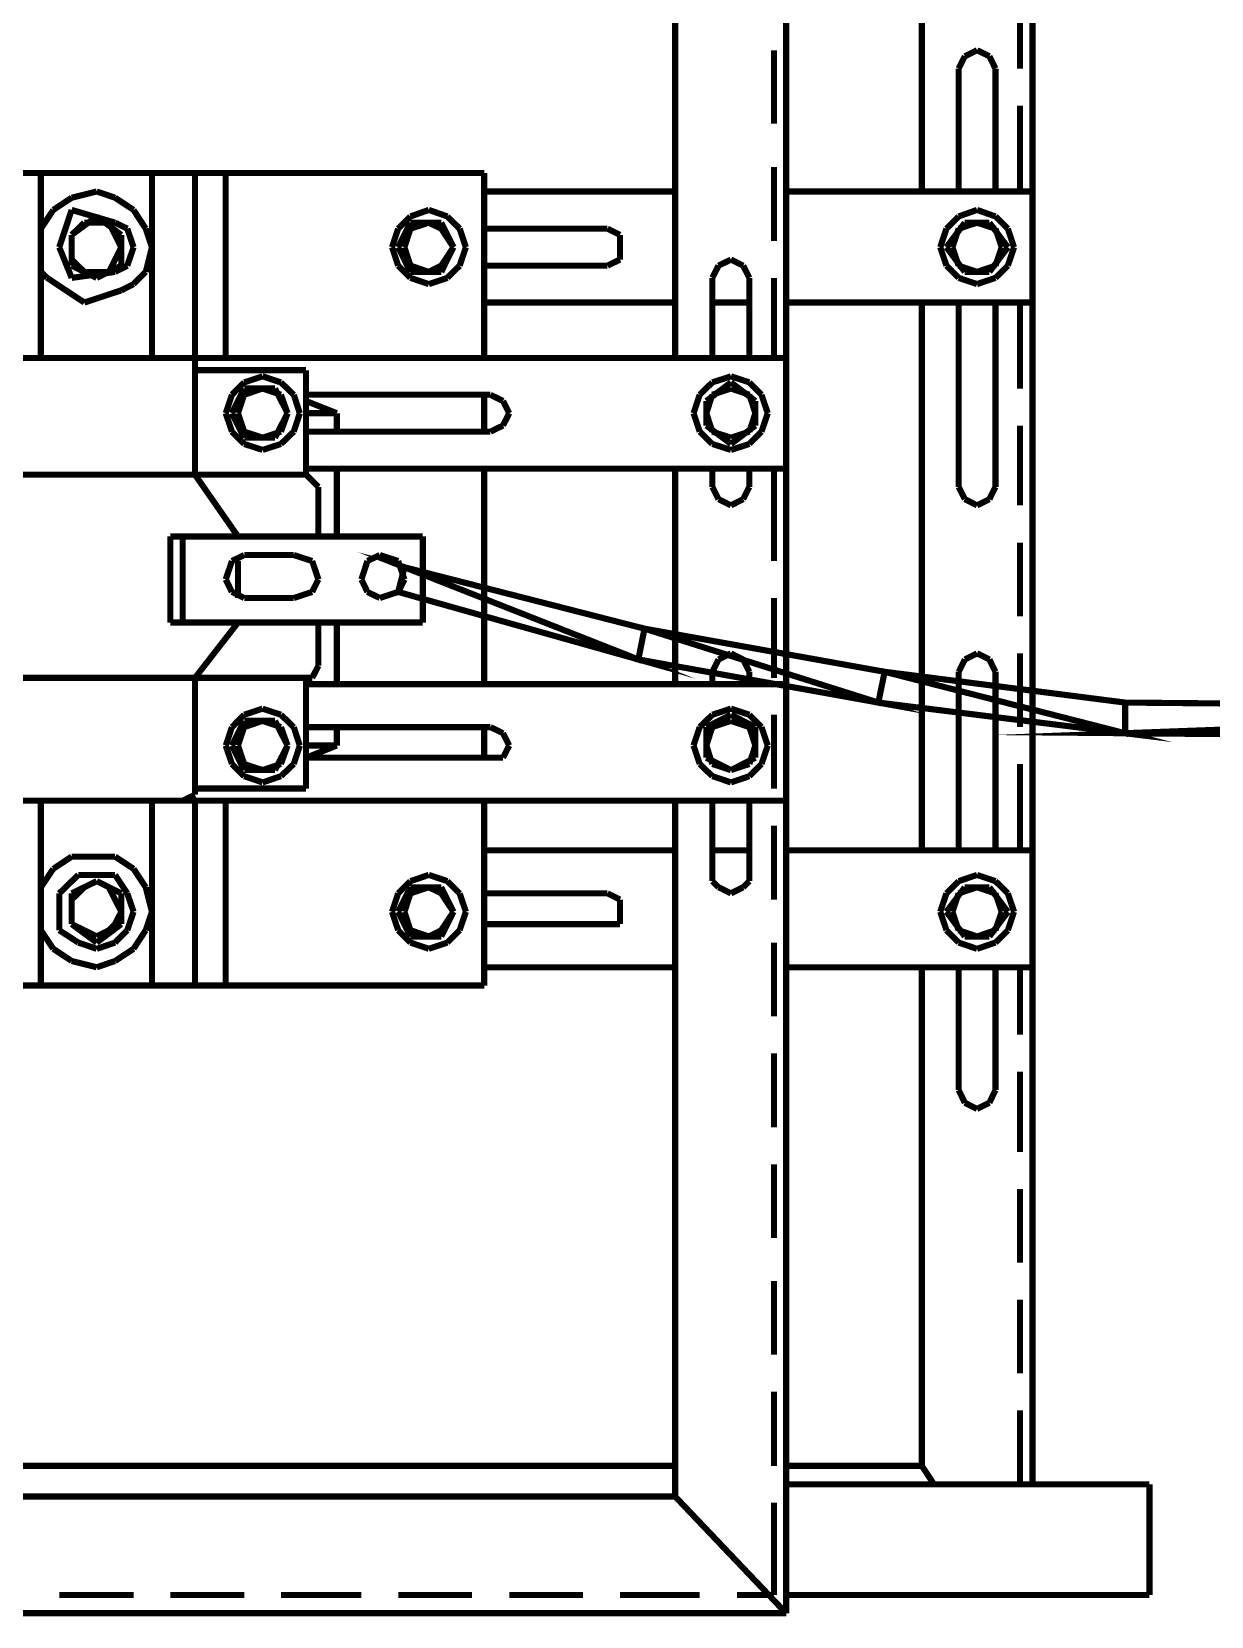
# Model space of a CAD drawing. Extents: x 0 to 210, y 0 to 297.
# Drawn here: x 75.3 to 83.42, y 203.18 to 214.1 of the extents above; entities that cross this region are included whole.
import ezdxf

# ---------------------------------------------------------------- set-up
doc = ezdxf.new("R2010")
doc.units = 0
doc.header["$MEASUREMENT"] = 0
doc.layers.add('C00-00-00-BLACK', color=7, linetype='Continuous')
doc.layers.add('CFF-00-00', color=1, linetype='Continuous')

msp = doc.modelspace()

# ---------------------------------------------------------------- linework, layer by layer
at = {"layer": 'C00-00-00-BLACK', "const_width": 0.0423}
for points in [[(80.4968, 234.021), (80.4968, 203.206)], [(82.193, 233.132), (82.193, 204.094)], [(79.732, 217.109), (79.732, 211.851)], [(81.431, 215.963), (81.431, 212.998)], [(82.1076, 214.352), (82.1076, 213.844)], [(80.4125, 213.971), (80.4125, 213.464)], [(81.7273, 213.929), (81.6846, 213.844)], [(81.8113, 213.971), (81.7273, 213.929)], [(81.8967, 213.929), (81.8113, 213.971)], [(81.9383, 213.844), (81.8967, 213.929)], [(81.6846, 213.844), (81.6846, 212.998)], [(81.9383, 213.844), (81.9383, 212.998)], [(82.1076, 213.59), (82.1076, 212.998)], [(73.0331, 213.125), (78.4172, 213.125)], [(75.3636, 211.851), (75.3636, 213.125)], [(76.1284, 211.851), (76.1284, 213.125)], [(76.4247, 213.125), (76.4247, 211.851)], [(76.6367, 213.125), (76.6367, 211.851)], [(78.4172, 213.125), (78.4172, 211.851)], [(80.4125, 213.167), (80.4125, 212.656)], [(75.5756, 212.955), (75.4489, 212.871)], [(75.7481, 212.998), (75.5756, 212.955)], [(75.8747, 212.955), (75.7481, 212.998)], [(76.0017, 212.871), (75.8747, 212.955)], [(78.4172, 212.998), (79.732, 212.998)], [(80.4968, 212.998), (82.193, 212.998)], [(75.4489, 212.871), (75.3636, 212.742)], [(75.5756, 212.871), (75.4902, 212.614)], [(75.8747, 212.783), (75.5756, 212.871)], [(75.7481, 212.826), (75.5756, 212.699)], [(75.9174, 212.699), (75.7481, 212.826)], [(76.0857, 212.742), (76.0017, 212.871)], [(77.9089, 212.826), (77.8245, 212.742)], [(78.0355, 212.871), (77.9089, 212.826)], [(78.1636, 212.826), (78.0355, 212.871)], [(78.2479, 212.742), (78.1636, 212.826)], [(81.6846, 212.826), (81.6007, 212.742)], [(81.8113, 212.871), (81.6846, 212.826)], [(81.9383, 212.826), (81.8113, 212.871)], [(82.0237, 212.742), (81.9383, 212.826)], [(75.3636, 212.742), (75.3636, 212.614)], [(75.6627, 212.783), (75.5756, 212.699)], [(75.5756, 212.699), (75.5756, 212.487)], [(75.5756, 212.699), (75.5756, 212.614)], [(75.7481, 212.783), (75.6627, 212.783)], [(75.8321, 212.783), (75.7481, 212.783)], [(75.8747, 212.699), (75.8321, 212.783)], [(75.9587, 212.742), (75.8747, 212.783)], [(75.9174, 212.614), (75.8747, 212.699)], [(75.9174, 212.487), (75.9174, 212.699)], [(76.0017, 212.614), (75.9587, 212.742)], [(76.1284, 212.614), (76.0857, 212.742)], [(77.8245, 212.742), (77.7819, 212.614)], [(77.9089, 212.783), (77.8245, 212.614)], [(77.9089, 212.742), (77.8676, 212.614)], [(78.0355, 212.783), (77.9089, 212.742)], [(78.1209, 212.783), (77.9089, 212.783)], [(78.1209, 212.742), (78.0355, 212.783)], [(78.2052, 212.614), (78.1209, 212.783)], [(78.2052, 212.614), (78.1209, 212.742)], [(78.2906, 212.614), (78.2479, 212.742)], [(78.4172, 212.742), (79.266, 212.742)], [(79.3517, 212.699), (79.266, 212.742)], [(79.3517, 212.614), (79.3517, 212.699)], [(81.6007, 212.742), (81.558, 212.614)], [(81.7273, 212.783), (81.6007, 212.614)], [(81.6846, 212.742), (81.6419, 212.614)], [(81.8113, 212.783), (81.6846, 212.742)], [(81.8967, 212.783), (81.7273, 212.783)], [(81.9383, 212.742), (81.8113, 212.783)], [(82.0237, 212.614), (81.8967, 212.783)], [(81.981, 212.614), (81.9383, 212.742)], [(82.0663, 212.614), (82.0237, 212.742)], [(75.3636, 212.614), (75.3636, 212.444)], [(75.4902, 212.614), (75.5756, 212.403)], [(75.5756, 212.614), (75.5756, 212.529)], [(75.8747, 212.529), (75.9174, 212.614)], [(75.9587, 212.487), (76.0017, 212.614)], [(76.0857, 212.444), (76.1284, 212.614)], [(77.7819, 212.614), (77.8245, 212.487)], [(77.8245, 212.614), (77.9089, 212.444)], [(77.8676, 212.614), (77.9089, 212.487)], [(78.1209, 212.487), (78.2052, 212.614)], [(78.1209, 212.444), (78.2052, 212.614)], [(78.2479, 212.487), (78.2906, 212.614)], [(79.3517, 212.529), (79.3517, 212.614)], [(81.558, 212.614), (81.6007, 212.487)], [(81.6007, 212.614), (81.7273, 212.444)], [(81.6419, 212.614), (81.6846, 212.487)], [(81.8967, 212.444), (82.0237, 212.614)], [(81.9383, 212.487), (81.981, 212.614)], [(82.0237, 212.487), (82.0663, 212.614)], [(75.5756, 212.529), (75.6627, 212.444)], [(75.5756, 212.487), (75.7481, 212.403)], [(75.7481, 212.403), (75.9174, 212.487)], [(75.8321, 212.444), (75.8747, 212.529)], [(75.8747, 212.444), (75.9587, 212.487)], [(77.8245, 212.487), (77.9089, 212.403)], [(77.9089, 212.487), (78.0355, 212.444)], [(78.0355, 212.444), (78.1209, 212.487)], [(78.1636, 212.403), (78.2479, 212.487)], [(78.4172, 212.487), (79.266, 212.487)], [(79.266, 212.487), (79.3517, 212.529)], [(80.0308, 212.487), (79.9881, 212.403)], [(80.1165, 212.529), (80.0308, 212.487)], [(80.2005, 212.487), (80.1165, 212.529)], [(80.2432, 212.403), (80.2005, 212.487)], [(81.6007, 212.487), (81.6846, 212.403)], [(81.6846, 212.487), (81.8113, 212.444)], [(81.8113, 212.444), (81.9383, 212.487)], [(81.9383, 212.403), (82.0237, 212.487)], [(75.3636, 212.444), (75.4063, 212.403)], [(75.4063, 212.403), (75.6627, 212.233)], [(75.5756, 212.403), (75.8747, 212.444)], [(75.6627, 212.444), (75.7481, 212.444)], [(75.7481, 212.444), (75.8321, 212.444)], [(75.9174, 212.317), (76.0017, 212.36)], [(76.0017, 212.36), (76.0857, 212.444)], [(77.9089, 212.444), (78.1209, 212.444)], [(77.9089, 212.403), (78.0355, 212.36)], [(78.0355, 212.36), (78.1636, 212.403)], [(79.9881, 212.403), (79.9881, 211.851)], [(80.2432, 212.403), (80.2432, 211.851)], [(80.4125, 212.403), (80.4125, 211.851)], [(81.6846, 212.403), (81.8113, 212.36)], [(81.7273, 212.444), (81.8967, 212.444)], [(81.8113, 212.36), (81.9383, 212.403)], [(75.6627, 212.233), (75.9174, 212.317)], [(78.4172, 212.233), (79.732, 212.233)], [(79.9881, 212.233), (80.2432, 212.233)], [(80.4968, 212.233), (82.193, 212.233)], [(81.431, 212.233), (81.431, 208.46)], [(81.6846, 212.233), (81.6846, 210.963)], [(81.9383, 212.233), (81.9383, 210.963)], [(82.1076, 212.233), (82.1076, 211.641)], [(70.9538, 211.851), (80.4968, 211.851)], [(76.4247, 211.851), (76.3404, 211.851)], [(76.4247, 211.767), (76.4247, 211.851)], [(76.4247, 211.767), (77.1895, 211.767)], [(76.4247, 211.767), (76.4247, 211.048)], [(76.8904, 211.725), (76.7637, 211.683)], [(77.017, 211.683), (76.8904, 211.725)], [(77.1895, 211.767), (77.1895, 211.048)], [(80.1165, 211.725), (79.9881, 211.683)], [(80.2432, 211.683), (80.1165, 211.725)], [(76.6794, 211.598), (76.6367, 211.471)], [(76.7637, 211.683), (76.6794, 211.598)], [(76.7637, 211.641), (76.6794, 211.471)], [(76.7637, 211.598), (76.7211, 211.471)], [(76.8904, 211.641), (76.7637, 211.598)], [(76.9758, 211.641), (76.7637, 211.641)], [(77.017, 211.598), (76.8904, 211.641)], [(77.0625, 211.471), (76.9758, 211.641)], [(77.1052, 211.598), (77.017, 211.683)], [(77.0625, 211.471), (77.017, 211.598)], [(77.1469, 211.471), (77.1052, 211.598)], [(78.4599, 211.598), (77.1895, 211.598)], [(78.4172, 211.598), (78.4172, 211.344)], [(78.5467, 211.555), (78.4599, 211.598)], [(79.9013, 211.598), (79.8587, 211.471)], [(79.9881, 211.683), (79.9013, 211.598)], [(80.1165, 211.683), (79.9469, 211.555)], [(79.9881, 211.598), (79.9469, 211.471)], [(80.1165, 211.641), (79.9881, 211.598)], [(80.2845, 211.555), (80.1165, 211.683)], [(80.2432, 211.598), (80.1165, 211.641)], [(80.3271, 211.598), (80.2432, 211.683)], [(80.2845, 211.471), (80.2432, 211.598)], [(80.3698, 211.471), (80.3271, 211.598)], [(77.1895, 211.555), (77.4016, 211.471)], [(78.5894, 211.471), (78.5467, 211.555)], [(79.9469, 211.555), (79.9469, 211.386)], [(80.2845, 211.386), (80.2845, 211.555)], [(76.6367, 211.471), (76.6794, 211.344)], [(76.6794, 211.471), (76.7637, 211.302)], [(76.7211, 211.471), (76.7637, 211.344)], [(76.9758, 211.302), (77.0625, 211.471)], [(77.017, 211.344), (77.0625, 211.471)], [(77.1052, 211.344), (77.1469, 211.471)], [(77.1895, 211.471), (77.4016, 211.471)], [(77.4016, 211.471), (77.4016, 211.344)], [(78.4599, 211.344), (78.5467, 211.386)], [(78.5467, 211.386), (78.5894, 211.471)], [(79.8587, 211.471), (79.9013, 211.344)], [(79.9469, 211.471), (79.9881, 211.344)], [(79.9469, 211.386), (80.1165, 211.259)], [(80.1165, 211.259), (80.2845, 211.386)], [(80.2432, 211.344), (80.2845, 211.471)], [(80.3271, 211.344), (80.3698, 211.471)], [(82.1076, 211.386), (82.1076, 210.836)], [(76.6794, 211.344), (76.7637, 211.259)], [(76.7637, 211.344), (76.8904, 211.302)], [(76.7637, 211.302), (76.9758, 211.302)], [(76.8904, 211.302), (77.017, 211.344)], [(77.017, 211.259), (77.1052, 211.344)], [(78.4599, 211.344), (77.1895, 211.344)], [(79.9013, 211.344), (79.9881, 211.259)], [(79.9881, 211.344), (80.1165, 211.302)], [(80.1165, 211.302), (80.2432, 211.344)], [(80.2432, 211.259), (80.3271, 211.344)], [(76.7637, 211.259), (76.8904, 211.218)], [(76.8904, 211.218), (77.017, 211.259)], [(79.9881, 211.259), (80.1165, 211.218)], [(80.1165, 211.218), (80.2432, 211.259)], [(77.1895, 211.089), (80.4968, 211.089)], [(77.4016, 211.089), (77.4016, 210.622)], [(78.4172, 211.089), (78.4172, 209.605)], [(79.732, 211.089), (79.732, 209.605)], [(79.9881, 211.089), (79.9881, 210.963)], [(80.2432, 211.089), (80.2432, 210.963)], [(80.4125, 211.089), (80.4125, 210.453)], [(77.1895, 211.048), (74.3052, 211.048)], [(76.4247, 211.048), (76.7211, 210.622)], [(77.2749, 210.963), (77.1895, 211.048)], [(77.2749, 210.622), (77.2749, 210.963)], [(79.9881, 210.963), (80.0308, 210.879)], [(80.2005, 210.879), (80.2432, 210.963)], [(81.6846, 210.963), (81.7273, 210.879)], [(81.8967, 210.879), (81.9383, 210.963)], [(80.0308, 210.879), (80.1165, 210.836)], [(80.1165, 210.836), (80.2005, 210.879)], [(81.7273, 210.879), (81.8113, 210.836)], [(81.8113, 210.836), (81.8967, 210.879)], [(76.255, 210.622), (76.255, 210.029)], [(77.9942, 210.622), (76.255, 210.622)], [(76.3404, 210.622), (76.3404, 210.029)], [(77.9942, 210.622), (77.9942, 210.029)], [(82.1076, 210.579), (82.1076, 210.071)], [(76.6794, 210.453), (76.6367, 210.326)], [(76.7637, 210.494), (76.6794, 210.453)], [(76.7211, 210.198), (76.7211, 210.453)], [(76.7637, 210.494), (77.1052, 210.494)], [(77.2322, 210.453), (77.1052, 210.494)], [(77.2749, 210.326), (77.2322, 210.453)], [(77.6125, 210.453), (77.5712, 210.326)], [(77.6979, 210.494), (77.6125, 210.453)], [(77.8245, 210.453), (77.6979, 210.494)], [(77.8676, 210.326), (77.8245, 210.453)], [(76.6367, 210.326), (76.6794, 210.24)], [(77.2322, 210.24), (77.2749, 210.326)], [(77.5712, 210.326), (77.6125, 210.24)], [(77.8245, 210.24), (77.8676, 210.326)], [(76.6794, 210.24), (76.7637, 210.198)], [(76.7637, 210.198), (77.1052, 210.198)], [(77.1052, 210.198), (77.2322, 210.24)], [(77.6125, 210.24), (77.6979, 210.198)], [(77.6979, 210.198), (77.8245, 210.24)], [(80.4125, 210.198), (80.4125, 209.648)], [(77.9942, 210.029), (76.255, 210.029)], [(76.4247, 209.648), (76.7211, 210.029)], [(77.2749, 209.732), (77.2749, 210.029)], [(77.4016, 210.029), (77.4016, 209.605)], [(80.0308, 209.775), (79.9881, 209.69)], [(80.1165, 209.817), (80.0308, 209.775)], [(80.2005, 209.775), (80.1165, 209.817)], [(80.2432, 209.69), (80.2005, 209.775)], [(81.7273, 209.775), (81.6846, 209.69)], [(81.8113, 209.817), (81.7273, 209.775)], [(81.8967, 209.775), (81.8113, 209.817)], [(81.9383, 209.69), (81.8967, 209.775)], [(82.1076, 209.817), (82.1076, 209.309)], [(77.1895, 209.648), (74.3052, 209.648)], [(76.4247, 209.648), (76.4247, 208.886)], [(77.1895, 209.648), (77.2322, 209.648)], [(77.1895, 208.886), (77.1895, 209.648)], [(77.2322, 209.648), (77.2749, 209.732)], [(79.9881, 209.69), (79.9881, 209.605)], [(80.2432, 209.69), (80.2432, 209.605)], [(81.6846, 209.69), (81.6846, 208.46)], [(81.9383, 209.69), (81.9383, 208.46)], [(77.1895, 209.605), (80.4968, 209.605)], [(76.8904, 209.436), (76.7637, 209.394)], [(77.017, 209.394), (76.8904, 209.436)], [(80.1165, 209.436), (79.9881, 209.394)], [(80.2432, 209.394), (80.1165, 209.436)], [(76.6794, 209.309), (76.6367, 209.182)], [(76.7637, 209.394), (76.6794, 209.309)], [(76.7637, 209.352), (76.6794, 209.182)], [(76.7637, 209.309), (76.7211, 209.182)], [(76.8904, 209.352), (76.7637, 209.309)], [(76.9758, 209.352), (76.7637, 209.352)], [(77.017, 209.309), (76.8904, 209.352)], [(77.0625, 209.182), (76.9758, 209.352)], [(77.1052, 209.309), (77.017, 209.394)], [(77.0625, 209.182), (77.017, 209.309)], [(77.1469, 209.182), (77.1052, 209.309)], [(78.4599, 209.309), (77.1895, 209.309)], [(77.4016, 209.309), (77.4016, 209.182)], [(78.4172, 209.309), (78.4172, 209.098)], [(78.5467, 209.267), (78.4599, 209.309)], [(79.9013, 209.309), (79.8587, 209.182)], [(79.9881, 209.394), (79.9013, 209.309)], [(80.1165, 209.394), (79.9469, 209.309)], [(79.9881, 209.309), (79.9469, 209.182)], [(79.9469, 209.309), (79.9469, 209.098)], [(80.1165, 209.352), (79.9881, 209.309)], [(80.2845, 209.309), (80.1165, 209.394)], [(80.2432, 209.309), (80.1165, 209.352)], [(80.3271, 209.309), (80.2432, 209.394)], [(80.2845, 209.182), (80.2432, 209.309)], [(80.2845, 209.098), (80.2845, 209.309)], [(80.3698, 209.182), (80.3271, 209.309)], [(80.4125, 209.394), (80.4125, 208.886)], [(78.5894, 209.182), (78.5467, 209.267)], [(76.6367, 209.182), (76.6794, 209.055)], [(76.6794, 209.182), (76.7637, 209.013)], [(76.7211, 209.182), (76.7637, 209.055)], [(76.9758, 209.013), (77.0625, 209.182)], [(77.017, 209.055), (77.0625, 209.182)], [(77.1052, 209.055), (77.1469, 209.182)], [(77.1895, 209.182), (77.4016, 209.182)], [(77.1895, 209.098), (77.4016, 209.182)], [(78.4599, 209.098), (77.1895, 209.098)], [(78.4599, 209.098), (78.5467, 209.098)], [(78.5467, 209.098), (78.5894, 209.182)], [(79.8587, 209.182), (79.9013, 209.055)], [(79.9469, 209.182), (79.9881, 209.055)], [(79.9469, 209.098), (80.1165, 209.013)], [(80.1165, 209.013), (80.2845, 209.098)], [(80.2432, 209.055), (80.2845, 209.182)], [(80.3271, 209.055), (80.3698, 209.182)], [(76.6794, 209.055), (76.7637, 208.971)], [(76.7637, 209.055), (76.8904, 209.013)], [(76.7637, 209.013), (76.9758, 209.013)], [(76.8904, 209.013), (77.017, 209.055)], [(77.017, 208.971), (77.1052, 209.055)], [(79.9013, 209.055), (79.9881, 208.971)], [(79.9881, 209.055), (80.1165, 209.013)], [(80.1165, 209.013), (80.2432, 209.055)], [(80.2432, 208.971), (80.3271, 209.055)], [(82.1076, 209.055), (82.1076, 208.46)], [(76.4247, 208.843), (76.4247, 208.886)], [(76.4247, 208.886), (77.1895, 208.886)], [(76.7637, 208.971), (76.8904, 208.928)], [(76.8904, 208.928), (77.017, 208.971)], [(79.9881, 208.971), (80.1165, 208.928)], [(80.1165, 208.928), (80.2432, 208.971)], [(70.9538, 208.802), (80.4968, 208.802)], [(75.3636, 207.529), (75.3636, 208.802)], [(76.1284, 207.529), (76.1284, 208.802)], [(76.3404, 208.802), (76.4247, 208.843)], [(76.4247, 208.802), (76.4247, 207.529)], [(76.4247, 208.802), (76.4674, 208.802)], [(76.6367, 208.802), (76.6367, 207.529)], [(78.4172, 208.802), (78.4172, 207.529)], [(79.732, 208.802), (79.732, 204.01)], [(79.9881, 208.802), (79.9881, 208.248)], [(80.2432, 208.802), (80.2432, 208.248)], [(80.4125, 208.63), (80.4125, 208.121)], [(78.4172, 208.46), (79.732, 208.46)], [(79.9881, 208.46), (80.2432, 208.46)], [(80.4968, 208.46), (82.193, 208.46)], [(75.4489, 208.333), (75.3636, 208.206)], [(75.5756, 208.417), (75.4489, 208.333)], [(75.7481, 208.417), (75.5756, 208.417)], [(75.8747, 208.417), (75.7481, 208.417)], [(76.0017, 208.333), (75.8747, 208.417)], [(76.0857, 208.206), (76.0017, 208.333)], [(75.6211, 208.291), (75.4902, 208.164)], [(75.7481, 208.248), (75.5756, 208.164)], [(75.7481, 208.291), (75.6211, 208.291)], [(75.7481, 208.248), (75.6627, 208.206)], [(75.8747, 208.291), (75.7481, 208.291)], [(75.9174, 208.164), (75.7481, 208.248)], [(75.8321, 208.206), (75.7481, 208.248)], [(75.9587, 208.164), (75.8747, 208.291)], [(77.9089, 208.248), (77.8245, 208.164)], [(78.0355, 208.291), (77.9089, 208.248)], [(78.1636, 208.248), (78.0355, 208.291)], [(78.2479, 208.164), (78.1636, 208.248)], [(79.9881, 208.248), (80.0308, 208.206)], [(80.2005, 208.206), (80.2432, 208.248)], [(81.6846, 208.248), (81.6007, 208.164)], [(81.8113, 208.291), (81.6846, 208.248)], [(81.9383, 208.248), (81.8113, 208.291)], [(82.0237, 208.164), (81.9383, 208.248)], [(75.3636, 208.206), (75.3636, 208.037)], [(75.4902, 208.164), (75.4902, 208.037)], [(75.6627, 208.206), (75.5756, 208.121)], [(75.5756, 208.164), (75.5756, 207.952)], [(75.5756, 208.121), (75.5756, 208.037)], [(75.8747, 208.121), (75.8321, 208.206)], [(75.9174, 208.037), (75.8747, 208.121)], [(75.9174, 207.952), (75.9174, 208.164)], [(76.0017, 208.037), (75.9587, 208.164)], [(76.1284, 208.037), (76.0857, 208.206)], [(77.8245, 208.164), (77.7819, 208.037)], [(77.9089, 208.206), (77.8245, 208.037)], [(77.9089, 208.164), (77.8676, 208.037)], [(78.0355, 208.206), (77.9089, 208.164)], [(78.1209, 208.206), (77.9089, 208.206)], [(78.1209, 208.164), (78.0355, 208.206)], [(78.2052, 208.037), (78.1209, 208.206)], [(78.2052, 208.037), (78.1209, 208.164)], [(78.2906, 208.037), (78.2479, 208.164)], [(78.4172, 208.164), (79.266, 208.164)], [(79.3517, 208.121), (79.266, 208.164)], [(79.3517, 208.037), (79.3517, 208.121)], [(80.0308, 208.206), (80.1165, 208.164)], [(80.1165, 208.164), (80.2005, 208.206)], [(81.6007, 208.164), (81.558, 208.037)], [(81.7273, 208.206), (81.6007, 208.037)], [(81.6846, 208.164), (81.6419, 208.037)], [(81.8113, 208.206), (81.6846, 208.164)], [(81.8967, 208.206), (81.7273, 208.206)], [(81.9383, 208.164), (81.8113, 208.206)], [(82.0237, 208.037), (81.8967, 208.206)], [(81.981, 208.037), (81.9383, 208.164)], [(82.0663, 208.037), (82.0237, 208.164)], [(75.3636, 208.037), (75.3636, 207.91)], [(75.4902, 208.037), (75.4902, 207.91)], [(75.5756, 208.037), (75.5756, 207.952)], [(75.8747, 207.952), (75.9174, 208.037)], [(75.9587, 207.91), (76.0017, 208.037)], [(76.0857, 207.91), (76.1284, 208.037)], [(77.7819, 208.037), (77.8245, 207.91)], [(77.8245, 208.037), (77.9089, 207.867)], [(77.8676, 208.037), (77.9089, 207.91)], [(78.1209, 207.91), (78.2052, 208.037)], [(78.1209, 207.867), (78.2052, 208.037)], [(78.2479, 207.91), (78.2906, 208.037)], [(79.3517, 207.952), (79.3517, 208.037)], [(81.558, 208.037), (81.6007, 207.91)], [(81.6007, 208.037), (81.7273, 207.867)], [(81.6419, 208.037), (81.6846, 207.91)], [(81.8967, 207.867), (82.0237, 208.037)], [(81.9383, 207.91), (81.981, 208.037)], [(82.0237, 207.91), (82.0663, 208.037)], [(75.3636, 207.91), (75.4489, 207.782)], [(75.4902, 207.91), (75.6211, 207.825)], [(75.5756, 207.952), (75.7481, 207.825)], [(75.5756, 207.952), (75.6627, 207.91)], [(75.6627, 207.91), (75.7481, 207.867)], [(75.7481, 207.825), (75.9174, 207.952)], [(75.7481, 207.867), (75.8321, 207.91)], [(75.8321, 207.91), (75.8747, 207.952)], [(75.8747, 207.825), (75.9587, 207.91)], [(76.0017, 207.782), (76.0857, 207.91)], [(77.8245, 207.91), (77.9089, 207.825)], [(77.9089, 207.91), (78.0355, 207.867)], [(78.0355, 207.867), (78.1209, 207.91)], [(78.1636, 207.825), (78.2479, 207.91)], [(78.4172, 207.952), (79.266, 207.952)], [(79.266, 207.952), (79.3517, 207.952)], [(81.6007, 207.91), (81.6846, 207.825)], [(81.6846, 207.91), (81.8113, 207.867)], [(81.8113, 207.867), (81.9383, 207.91)], [(81.9383, 207.825), (82.0237, 207.91)], [(75.4489, 207.782), (75.5756, 207.698)], [(75.6211, 207.825), (75.7481, 207.782)], [(75.7481, 207.782), (75.8747, 207.825)], [(75.8747, 207.698), (76.0017, 207.782)], [(77.9089, 207.867), (78.1209, 207.867)], [(77.9089, 207.825), (78.0355, 207.782)], [(78.0355, 207.782), (78.1636, 207.825)], [(80.4125, 207.825), (80.4125, 207.318)], [(81.6846, 207.825), (81.8113, 207.782)], [(81.7273, 207.867), (81.8967, 207.867)], [(81.8113, 207.782), (81.9383, 207.825)], [(75.5756, 207.698), (75.7481, 207.655)], [(75.7481, 207.655), (75.8747, 207.698)], [(78.4172, 207.655), (79.732, 207.655)], [(80.4968, 207.655), (82.193, 207.655)], [(81.431, 207.655), (81.431, 204.221)], [(81.6846, 207.655), (81.6846, 206.809)], [(81.9383, 207.655), (81.9383, 206.809)], [(82.1076, 207.655), (82.1076, 207.19)], [(78.4172, 207.529), (73.0331, 207.529)], [(80.4125, 207.063), (80.4125, 206.553)], [(82.1076, 206.936), (82.1076, 206.383)], [(81.6846, 206.809), (81.7273, 206.722)], [(81.8967, 206.722), (81.9383, 206.809)], [(81.7273, 206.722), (81.8113, 206.679)], [(81.8113, 206.679), (81.8967, 206.722)], [(80.4125, 206.298), (80.4125, 205.791)], [(82.1076, 206.128), (82.1076, 205.621)], [(80.4125, 205.494), (80.4125, 204.986)], [(82.1076, 205.366), (82.1076, 204.859)], [(80.4125, 204.732), (80.4125, 204.221)], [(82.1076, 204.603), (82.1076, 204.094)], [(71.7599, 204.221), (79.732, 204.221)], [(80.4968, 204.221), (81.431, 204.221)], [(81.431, 204.221), (81.5149, 204.094)], [(80.4968, 204.094), (82.9991, 204.094)], [(82.9991, 204.094), (82.9991, 203.332)], [(79.732, 204.01), (71.7599, 204.01)], [(79.732, 204.01), (80.4968, 203.206)], [(80.4125, 203.968), (80.4125, 203.332)], [(75.4902, 203.332), (76.0017, 203.332)], [(76.255, 203.332), (76.7637, 203.332)], [(77.017, 203.332), (77.5712, 203.332)], [(77.8245, 203.332), (78.3332, 203.332)], [(78.5894, 203.332), (79.0967, 203.332)], [(79.3517, 203.332), (79.9013, 203.332)], [(80.1578, 203.332), (80.4125, 203.332)], [(82.9991, 203.332), (80.4968, 203.332)], [(70.9538, 203.206), (80.4968, 203.206)]]:
    msp.add_lwpolyline(points, dxfattribs=at)
at = {"layer": 'CFF-00-00', "const_width": 0.0423}
for points in [[(77.8676, 210.41), (79.4784, 209.775), (79.5211, 209.987), (77.8676, 210.41)], [(77.8245, 210.24), (77.8676, 210.41), (79.4784, 209.775), (77.8245, 210.24)], [(79.5211, 209.987), (81.1318, 209.478), (81.1749, 209.69), (79.5211, 209.987)], [(79.4784, 209.775), (79.5211, 209.987), (81.1318, 209.478), (79.4784, 209.775)], [(81.1749, 209.69), (82.8312, 209.267), (82.8312, 209.478), (81.1749, 209.69)], [(81.1318, 209.478), (81.1749, 209.69), (82.8312, 209.267), (81.1318, 209.478)], [(87.3263, 209.225), (87.4102, 209.436), (82.8312, 209.267), (87.3263, 209.225)], [(87.4102, 209.436), (82.8312, 209.267), (82.8312, 209.478), (87.4102, 209.436)]]:
    msp.add_lwpolyline(points, close=True, dxfattribs=at)
at = {"layer": 'CFF-00-00'}
for points in [[(77.8245, 210.24), (77.8676, 210.41), (79.4784, 209.775), (77.8245, 210.24)], [(77.8676, 210.41), (79.4784, 209.775), (79.5211, 209.987), (77.8676, 210.41)], [(79.4784, 209.775), (79.5211, 209.987), (81.1318, 209.478), (79.4784, 209.775)], [(79.5211, 209.987), (81.1318, 209.478), (81.1749, 209.69), (79.5211, 209.987)], [(81.1318, 209.478), (81.1749, 209.69), (82.8312, 209.267), (81.1318, 209.478)], [(81.1749, 209.69), (82.8312, 209.267), (82.8312, 209.478), (81.1749, 209.69)], [(87.4102, 209.436), (82.8312, 209.267), (82.8312, 209.478), (87.4102, 209.436)], [(87.3263, 209.225), (87.4102, 209.436), (82.8312, 209.267), (87.3263, 209.225)]]:
    msp.add_lwpolyline(points, close=True, dxfattribs=at)

doc.saveas('drawing.dxf')
